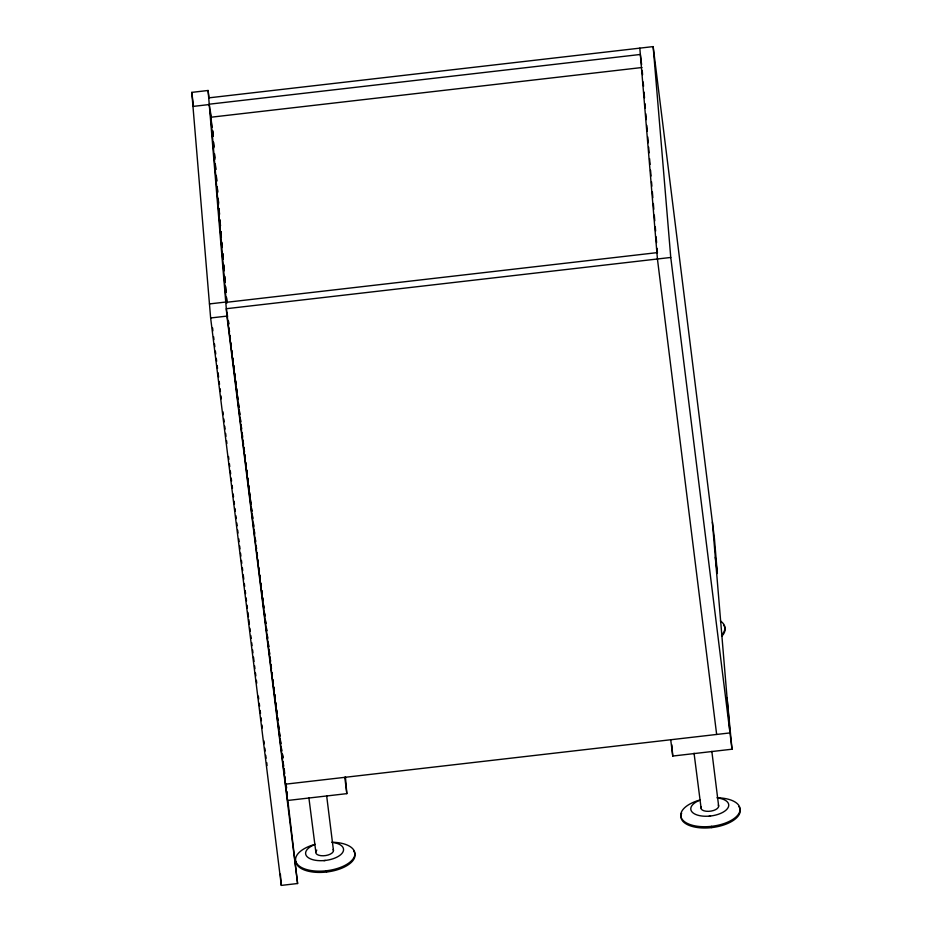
<?xml version="1.0" encoding="UTF-8"?>
<svg xmlns="http://www.w3.org/2000/svg" width="932" height="932" viewBox="0 0 932 932"><rect width="100%" height="100%" fill="white"/><g stroke="black" fill="none" stroke-linecap="round" stroke-linejoin="round"><path stroke-width="1.4" d="M323.952 860.679L325.326 860.434M709.147 816.246L710.51 816.001M287.802 800.157L297.599 883.524L281.313 885.4L210.632 317.975L191.794 92.373L208.092 90.486L208.989 97.709M208.71 97.872L653.157 46.6L714.413 538.37L717.349 573.506L715.31 557.208M192.971 106.423L209.269 104.547M641.973 67.512L210.865 117.234L226.325 302.422M209.455 303.925L225.754 302.038M225.789 302.387L656.897 252.665M653.157 46.6L670.76 257.453L226.313 308.713L287.569 800.483L346.82 793.645L345.423 776.775M210.632 317.975L226.93 316.099L208.092 90.486M285.53 784.173L729.989 732.913L712.374 522.06M670.725 739.752L672.753 756.05L732.016 749.212L727.053 697.765M718.316 805.015L718.654 806.087A8.947 4.229 -7.1 0 1 711.058 811.096A8.947 4.229 -7.1 0 1 701.213 808.999L694.049 753.196M333.132 849.448L333.47 850.52A8.947 4.229 -7.1 0 1 325.874 855.529A8.947 4.229 -7.1 0 1 316.018 853.432L308.865 797.629M670.76 257.453L732.016 749.212M641.612 64.553L640.354 54.464L209.234 104.198L212.112 127.241M716.65 734.451L657.433 258.991L639.818 48.138M711.838 751.355L718.654 806.087M711.594 826.323L711.745 827.593A29.836 14.097 -7.1 0 0 738.89 806.588M344.793 777.346L346.82 793.645M326.654 795.788L333.47 850.52M326.398 870.756L326.561 872.014M210.317 110.838L211.04 116.593M213.044 134.86L212.496 130.538L212.927 136.212M229.155 329.031L229.517 331.92M230.064 336.254L230.414 339.132M230.961 343.465L231.322 346.355M231.858 350.688L232.219 353.577M232.755 357.9L233.117 360.789M233.652 365.123L234.014 368.012M234.736 373.779L235.097 376.668M235.633 381.002L235.994 383.891M236.53 388.213L237.066 392.547M237.427 395.436L237.975 399.77M238.336 402.659L238.872 406.981M239.233 409.87L239.769 414.204M240.305 418.538L240.666 421.415M241.202 425.749L241.563 428.638M242.11 432.972L242.646 437.294M243.007 440.184L243.543 444.517M243.904 447.407L244.44 451.74M244.801 454.618L245.337 458.952M245.885 463.286L246.246 466.175M246.782 470.497L247.143 473.386M247.679 477.72L248.215 482.054M248.576 484.931L249.124 489.265M249.473 492.154L250.021 496.488M250.382 499.377L250.918 503.699M251.454 508.033L251.815 510.922M252.351 515.256L252.712 518.134M253.259 522.468L253.795 526.801M254.156 529.691L254.692 534.013M255.228 538.346L255.589 541.236M256.125 545.57L256.486 548.447M257.034 552.781L257.395 555.67M257.931 560.004L258.292 562.893M259.003 568.66L259.364 571.549M259.911 575.883L260.261 578.772M260.809 583.094L261.17 585.983M261.706 590.317L262.067 593.206M262.603 597.529L262.964 600.418M263.5 604.752L263.861 607.641M264.583 613.407L264.944 616.297M265.48 620.63L265.841 623.52M266.377 627.853L266.738 630.731M267.274 635.065L267.635 637.954M268.183 642.288L268.719 646.61M269.08 649.499L269.616 653.833M270.152 658.167L270.513 661.056M271.049 665.378L271.41 668.267M272.319 675.49L271.958 672.601L272.33 675.991M272.855 679.812L273.391 684.146L272.808 679.882M273.752 687.035L274.288 691.369M274.649 694.247L275.185 698.581M275.732 702.914L276.093 705.804M276.629 710.126L276.99 713.015M277.526 717.349L277.887 720.238M278.423 724.572L278.971 728.894M279.868 736.117L279.32 731.783L279.798 736.07M280.229 739.006L280.765 743.328M281.301 747.662L281.662 750.551M282.198 754.885L282.559 757.774M227.128 313.024L227.583 316.798M228.06 320.655L228.491 324.01M228.992 328.029L229.377 331.21M229.913 335.532L230.274 338.409M230.81 342.731L231.334 346.797M231.87 351.131L232.243 354.265M232.767 358.354L233.14 361.465M233.664 365.565L234.037 368.664M234.573 372.788L235.12 377.309M235.47 380.011L236.017 384.52M236.542 388.667L236.914 391.72M237.439 395.89L237.811 398.931M238.347 403.113L238.883 407.435M239.244 410.325L239.78 414.775M240.141 417.548L240.677 421.975M241.039 424.771L241.574 429.186M242.122 433.427L242.471 436.386M243.019 440.65L243.369 443.585M243.916 447.873L244.452 452.23M244.813 455.084L245.349 459.441M245.722 462.307L246.246 466.641M246.607 469.53L247.155 473.852M247.679 478.174L248.052 481.075M248.576 485.374L248.949 488.298M249.473 492.574L250.032 496.954M250.37 499.785L250.929 504.177M251.267 506.985L251.826 511.4M252.188 514.278L252.735 518.611M253.236 522.829L253.632 525.834M254.145 530.04L254.529 533.057M255.217 538.684L255.613 541.713M256.114 545.884L256.51 548.936M257.011 553.095L257.407 556.159M257.908 560.295L258.304 563.371M258.805 567.495L259.201 570.594M259.748 574.928L260.238 579.028M260.774 583.35L261.181 586.473M261.671 590.55L262.078 593.696M262.579 597.75L262.987 600.907M263.476 604.961L263.884 608.13M264.373 612.161L264.781 615.353M265.317 619.687L265.806 623.694M266.342 628.017L266.703 630.894M267.239 635.216L267.659 638.455M268.136 642.416L268.672 646.738M269.033 649.627L269.639 654.334M269.93 656.827L270.536 661.557M270.897 664.446L271.433 668.768M273.705 687.082L274.241 691.404M274.602 694.293L275.208 699.093M275.569 701.982L276.105 706.316M276.466 709.194L277.014 713.528M277.468 717.337L277.911 720.751M278.365 724.548L278.901 728.871M280.159 738.948L280.788 743.853M281.149 746.742L281.685 751.076M282.046 753.953L282.582 758.287M283.037 762.003L283.573 766.325M283.864 768.725L284.47 773.537M284.924 777.055L285.32 780.212M285.821 784.278L286.357 788.612M286.718 791.501L287.254 795.823M226.93 316.099L297.599 883.524M191.794 92.373L193.413 105.363M213.579 336.685L213.941 339.574M214.476 343.908L214.838 346.786M215.385 351.119L215.746 354.009M216.282 358.342L216.643 361.232M217.179 365.554L217.54 368.443M218.076 372.777L218.612 377.111M219.16 381.433L219.521 384.322M220.057 388.656L220.418 391.545M220.954 395.867L221.315 398.756M222.934 411.746L223.296 414.635M223.831 418.969L224.193 421.858M224.729 426.192L225.09 429.07M225.626 433.403L225.987 436.293M226.534 440.626L226.884 443.504M228.503 456.505L228.864 459.394M229.4 463.717L229.761 466.606M230.309 470.94L230.67 473.829M231.206 478.151L231.567 481.04M232.103 485.374L232.464 488.263M233.186 494.03L233.536 496.919M234.083 501.253L234.445 504.142M234.981 508.464L235.342 511.353M235.878 515.687L236.239 518.576M236.775 522.91L237.136 525.788M237.672 530.122L238.033 533.011M238.755 538.789L239.116 541.667M239.652 546.001L240.013 548.89M240.549 553.224L240.91 556.113M241.458 560.435L241.807 563.324M242.355 567.658L242.716 570.547M243.252 574.869L243.788 579.203M244.324 583.537L244.685 586.426M245.233 590.748L245.594 593.637M246.13 597.971L246.491 600.86M247.027 605.183L247.388 608.072M247.924 612.406L248.46 616.739M248.821 619.629L249.368 623.951M249.904 628.284L250.265 631.174M250.801 635.508L251.162 638.385M251.698 642.719L252.059 645.608M252.595 649.942L252.956 652.819M253.504 657.153L254.04 661.487M254.576 665.821L254.937 668.71M255.473 673.032L255.834 675.921M256.382 680.255L256.731 683.144M258.35 696.134L258.712 699.023M259.247 703.345L259.609 706.235M260.156 710.568L260.517 713.458M261.053 717.78L261.414 720.669M261.95 725.003L262.311 727.892M263.931 740.882L264.292 743.771M264.828 748.105L265.189 750.982M265.725 755.316L266.086 758.205M642.218 70.401L642.579 74.746M643.185 81.969L643.546 86.315M644.035 92.105L644.513 97.883M644.991 103.673L645.363 108.019M645.841 113.797L646.33 119.587M646.808 125.377L647.286 131.167M647.775 136.946L648.253 142.736M648.625 147.081L649.103 152.86M649.581 158.65L650.07 164.44M650.548 170.23L651.037 176.008M651.515 181.798L651.887 186.132M652.365 191.922L652.843 197.712M653.332 203.502L653.81 209.281M654.299 215.071L654.777 220.861M655.266 226.651L655.627 230.985M656.105 236.775L656.594 242.565M657.072 248.343L657.433 252.689M671.821 744.808L672.753 756.05M286.159 783.614L286.508 787.831M286.858 792.049L287.091 794.856M286.077 783.987L286.439 788.321M284.248 768.714L284.644 773.513M284.947 777.148L285.215 780.387M282.582 754.536L282.827 757.902M283.177 761.77L283.549 766.116M282.501 754.862L282.734 757.763M280.369 874.158L281.313 885.4M266.773 762.667L267.018 765.545M212.508 130.631L212.997 136.398M213.475 142.165L213.929 146.674M214.442 153.698L214.803 158.021M215.28 163.787L215.758 169.554M216.725 181.088L216.247 175.321L216.667 181.064M217.203 186.854L217.68 191.538M218.17 198.388L218.531 202.71M219.125 208.908L219.498 214.244M219.975 220.01L220.453 225.777M220.942 231.544L221.303 235.866M221.909 242.192L222.259 247.399M222.876 253.772L223.226 258.933M223.703 264.7L224.193 270.466M224.67 276.233L225.031 280.555M225.509 286.322L225.998 292.089M226.499 297.192L226.989 302.982M228.398 320.923L228.643 323.8M213.405 142.002L213.894 147.78M214.372 153.57L214.861 159.36M215.339 165.15L215.7 169.484M217.156 186.843L217.634 192.633M218.123 198.423L218.601 204.201M218.962 208.547L219.451 214.337M219.929 220.115L220.418 225.905M220.896 231.695L221.385 237.485M221.863 243.264L222.224 247.609M222.713 253.399L223.191 259.178M223.68 264.968L224.158 270.758M224.647 276.548L225.125 282.326M225.486 286.672L225.975 292.462M226.453 298.24L226.814 302.585M228.387 321.389L228.631 324.278M212.624 328.017L212.869 330.907M723.756 625.256A29.836 14.097 -7.1 0 1 721.683 636.265M720.354 620.957A29.836 14.097 -7.1 0 1 721.531 635.007M700.864 807.928A8.947 4.229 -7.1 0 1 701.132 806.797M716.953 797.804A29.836 14.097 -7.1 0 1 735.593 817.341A29.836 14.097 -7.1 0 1 687.35 823.41A29.836 14.097 -7.1 0 1 700.398 799.889M711.745 827.593A29.836 14.097 -7.1 0 1 681.653 813.193M718.595 798.13A19.083 9.017 -7.1 0 1 724.77 811.12A19.083 9.017 -7.1 0 1 695.726 814.463A19.083 9.017 -7.1 0 1 699.629 800.308M315.68 852.361A8.947 4.229 -7.1 0 1 316.798 850.124M331.769 842.237A29.836 14.097 -7.1 0 1 350.409 861.774A29.836 14.097 -7.1 0 1 302.154 867.843A29.836 14.097 -7.1 0 1 315.202 844.322M353.706 851.021A29.836 14.097 -7.1 0 1 330.417 871.455A29.836 14.097 -7.1 0 1 295.759 861.378M333.4 842.563A19.083 9.017 -7.1 0 1 339.586 855.553A19.083 9.017 -7.1 0 1 310.531 858.896A19.083 9.017 -7.1 0 1 314.445 844.742"/></g></svg>
